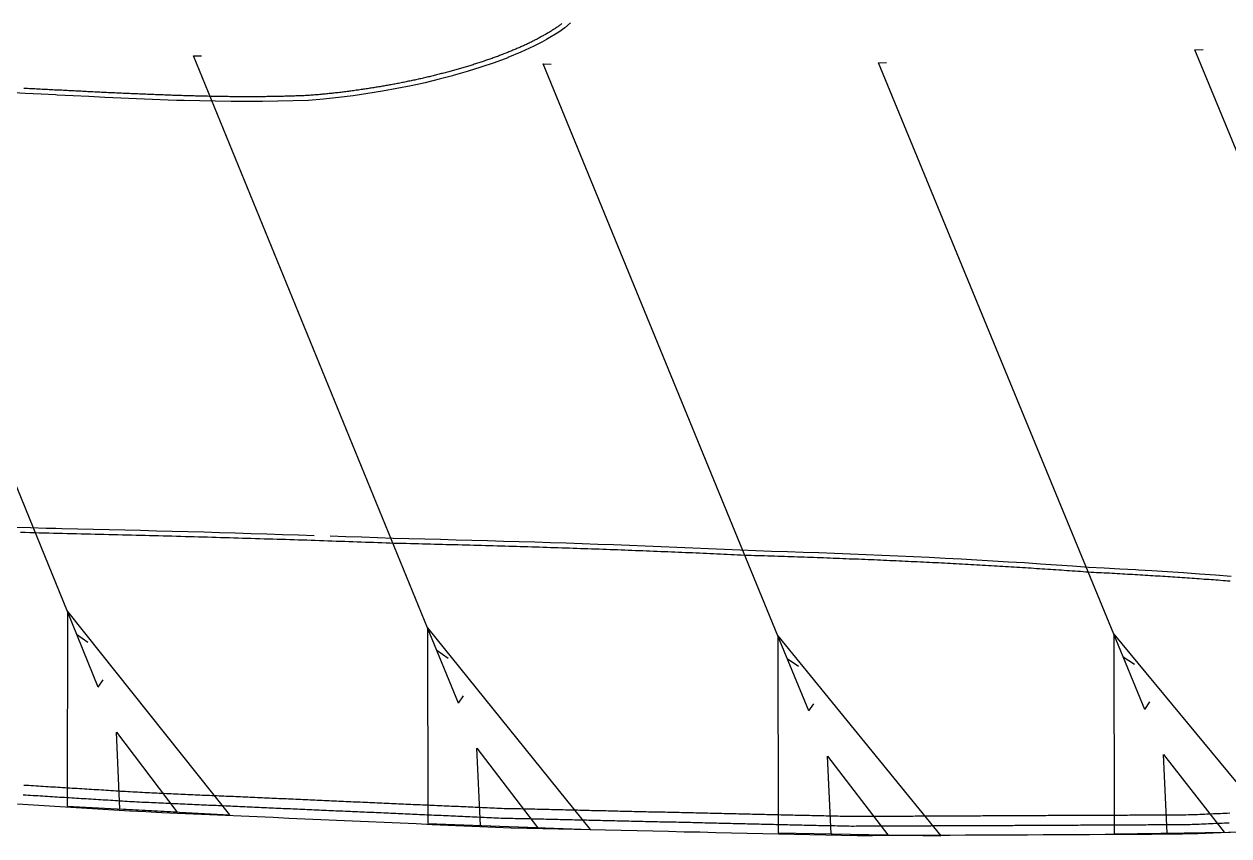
# Model space of a CAD drawing. Extents: x -2251 to 8199, y -2286 to 2329.
# Drawn here: x 3757 to 5237, y -2286 to -1287 of the extents above; entities that cross this region are included whole.
import ezdxf

# ---------------------------------------------------------------- set-up
doc = ezdxf.new("R2010")
doc.units = 0
doc.layers.add('1', color=1, linetype='Continuous')
doc.layers.add('8', color=4, linetype='Continuous')

# ---------------------------------------------------------------- blocks, each defined once
blk = doc.blocks.new('TSR')
at = {"layer": '1'}
for points in [[(-786.9, -88.7), (-767.5, -89.4), (-748, -90), (-728.6, -90.7), (-709.2, -91.5), (-689.9, -91.9), (-670.6, -92.4), (-651.3, -92.9), (-631.9, -93.4), (-612.6, -93.9), (-593.3, -94.4), (-573.9, -95), (-554.6, -95.5), (-535.3, -96.1), (-515.9, -96.8), (-496.5, -97.4), (-477.1, -98.1), (-457.8, -98.7), (-438.4, -99.4), (-418.9, -100.2), (-399.5, -100.9), (-380.1, -101.7), (-360.7, -102.5), (-341.2, -103.3), (-321.8, -104.2), (-302.3, -105.1), (-282.8, -106), (-263.5, -106.7), (-244.2, -107.3), (-224.8, -107.9), (-205.5, -108.5), (-186.2, -109.2), (-166.8, -110), (-147.4, -110.7), (-128.1, -111.5), (-108.7, -112.3), (-89.2, -113.2), (-69.8, -114.1), (-50.4, -115), (-30.9, -116), (-11.4, -117), (8.1, -118.1), (27.6, -119.2), (47.1, -120.4), (66.7, -121.6), (86.3, -122.9), (105.9, -124.2), (125.5, -125.5), (145.1, -127), (164.5, -128), (184, -129), (203.5, -130.2), (206.8, -130.4), (223, -131.3), (242.5, -132.6), (262, -133.9), (281.6, -135.2), (301.2, -136.7), (320.8, -138.1)], [(335.9, -452.7), (317.2, -453.5), (298.5, -454.3), (279.7, -455), (260.9, -455.5), (241.8, -455.6), (222.8, -455.7), (203.7, -455.8), (184.7, -455.9), (165.6, -456), (146.6, -456.1), (127.5, -456.2), (108.5, -456.3), (89.4, -456.4), (70.4, -456.5), (51.3, -456.6), (32.3, -456.7), (13.2, -456.7), (-5.8, -456.8), (-24.9, -456.9), (-43.9, -457), (-63, -457.1), (-82, -457.2), (-101.1, -457.3), (-120.1, -457.4), (-139.2, -457.5), (-158.4, -457.2), (-177.7, -456.8), (-197.1, -456.3), (-216.4, -455.9), (-235.7, -455.4), (-255, -455), (-274.3, -454.5), (-293.6, -454.1), (-312.9, -453.7), (-332.3, -453.2), (-351.6, -452.8), (-370.9, -452.3), (-390.2, -451.9), (-409.5, -451.4), (-428.9, -451), (-448.2, -450.6), (-467.5, -450.1), (-486.8, -449.7), (-506.1, -449.2), (-525.4, -448.8), (-544.8, -448.3), (-564.1, -447.9), (-583.5, -447.3), (-603, -446.4), (-622.6, -445.6), (-642.1, -444.7), (-661.6, -443.8), (-681.2, -442.9), (-700.7, -442.1), (-720.3, -441.2), (-739.8, -440.3), (-759.3, -439.5), (-778.9, -438.6), (-798.4, -437.7), (-817.9, -436.9), (-837.5, -436), (-857, -435.1), (-876.6, -434.3), (-896.1, -433.4), (-915.6, -432.5), (-935.2, -431.7), (-954.7, -430.8), (-974.3, -429.9), (-993.8, -429.1), (-1013.4, -428.2), (-1033, -427.1), (-1052.8, -425.9), (-1072.5, -424.7), (-1092.2, -423.5), (-1111.9, -422.3), (-1131.7, -421), (-1151.4, -419.8), (-1171.1, -418.6)], [(-1174.6, -77.9), (-1155.2, -78.5), (-1135.8, -79), (-1124, -79.3), (-1116.4, -79.5), (-1097.1, -79.9), (-1077.7, -80.4), (-1058.4, -80.8), (-1039, -81.3), (-1019.7, -81.8), (-1000.3, -82.3), (-980.9, -82.8), (-961.6, -83.3), (-942.2, -83.9), (-922.8, -84.4), (-903.4, -85), (-884, -85.6), (-864.6, -86.2), (-845.2, -86.8), (-825.8, -87.4), (-806.3, -88)]]:
    blk.add_lwpolyline(points, dxfattribs=at)
at = {"layer": '8'}
for points in [[(-1109.8, -181.8), (-1396.5, 522)], [(276.1, 509.1), (286.1, 509.5)], [(566.2, -193.3), (276.1, 509.1)], [(-667, -201.6), (-954.7, 501.8)], [(-954.7, 501.8), (-944.7, 501.5)], [(-236.4, -211.5), (-525, 491.6)], [(-525, 491.6), (-515, 491.4)], [(-112.8, 493.2), (-102.8, 493.4)], [(176.5, -209.5), (-112.8, 493.2)], [(-1167.5, -84.1), (-1161.6, -84.3), (-1155.8, -84.5), (-1150, -84.7), (-1144.3, -84.8), (-1138.5, -85), (-1132.7, -85.1), (-1127, -85.2), (-1121.3, -85.4), (-1115.6, -85.5), (-1109.9, -85.6), (-1104.2, -85.8), (-1098.5, -85.9), (-1092.8, -86), (-1087.1, -86.2), (-1081.5, -86.3), (-1075.8, -86.4), (-1070.2, -86.6), (-1064.5, -86.7), (-1058.9, -86.8), (-1053.3, -87), (-1047.7, -87.1), (-1042.1, -87.2), (-1036.5, -87.4), (-1031, -87.5), (-1025.4, -87.7), (-1019.8, -87.8), (-1014.3, -87.9), (-1008.7, -88.1), (-1003.2, -88.2), (-997.7, -88.4), (-992.2, -88.5), (-986.7, -88.7), (-981.2, -88.8), (-975.7, -89), (-970.2, -89.1), (-964.8, -89.3), (-959.3, -89.4), (-953.9, -89.6), (-948.4, -89.7), (-943, -89.9), (-937.6, -90), (-932.2, -90.2), (-926.8, -90.3), (-921.4, -90.5), (-916, -90.6), (-910.6, -90.8), (-905.3, -90.9), (-899.9, -91.1), (-894.6, -91.3), (-889.2, -91.4), (-883.9, -91.6), (-878.6, -91.7), (-873.3, -91.9), (-868, -92.1), (-862.7, -92.2), (-857.4, -92.4), (-852.1, -92.6), (-846.8, -92.7), (-841.6, -92.9), (-836.3, -93.1), (-831.1, -93.2), (-825.9, -93.4), (-820.6, -93.6), (-815.4, -93.7), (-810.2, -93.9), (-805, -94.1), (-799.9, -94.3), (-794.7, -94.4), (-789.5, -94.6), (-784.4, -94.8), (-779.2, -95), (-774.1, -95.1), (-768.9, -95.3), (-763.8, -95.5), (-758.7, -95.7), (-753.6, -95.8), (-748.5, -96), (-743.4, -96.2), (-738.3, -96.4), (-733.3, -96.6), (-728.2, -96.8), (-723.2, -96.9), (-718.1, -97.1), (-713.1, -97.3), (-708.1, -97.5), (-703.1, -97.6), (-698.1, -97.7), (-693.2, -97.8), (-688.2, -98), (-683.3, -98.1), (-678.3, -98.2), (-673.4, -98.3), (-668.5, -98.4), (-663.6, -98.6), (-658.7, -98.7), (-653.8, -98.8), (-648.9, -98.9), (-644.1, -99.1), (-639.2, -99.2), (-634.4, -99.3), (-629.5, -99.4), (-624.7, -99.6), (-619.9, -99.7), (-615, -99.8), (-610.2, -99.9), (-605.4, -100.1), (-600.6, -100.2), (-595.9, -100.3), (-591.1, -100.5), (-586.3, -100.6), (-581.6, -100.8), (-576.8, -100.9), (-572.1, -101), (-567.3, -101.2), (-562.6, -101.3), (-557.9, -101.4), (-553.2, -101.6), (-548.5, -101.7), (-543.8, -101.9), (-539.1, -102), (-534.4, -102.2), (-529.8, -102.3), (-525.1, -102.5), (-520.5, -102.6), (-515.8, -102.8), (-511.2, -102.9), (-506.6, -103.1), (-502, -103.2), (-497.4, -103.4), (-492.8, -103.5), (-488.2, -103.7), (-483.6, -103.8), (-479, -104), (-474.5, -104.1), (-469.9, -104.3), (-465.4, -104.5), (-460.8, -104.6), (-456.3, -104.8), (-451.8, -105), (-447.3, -105.1), (-442.7, -105.3), (-438.2, -105.4), (-433.8, -105.6), (-429.3, -105.8), (-424.8, -105.9), (-420.3, -106.1), (-415.9, -106.3), (-411.4, -106.5), (-407, -106.6), (-402.6, -106.8), (-398.1, -107), (-393.7, -107.2), (-389.3, -107.3), (-384.9, -107.5), (-380.5, -107.7), (-376.2, -107.9), (-371.8, -108), (-367.4, -108.2), (-363.1, -108.4), (-358.7, -108.6), (-354.4, -108.8), (-350, -109), (-345.7, -109.1), (-341.4, -109.3), (-337.1, -109.5), (-332.8, -109.7), (-328.5, -109.9), (-324.2, -110.1), (-319.9, -110.3), (-315.7, -110.5), (-311.4, -110.6), (-307.2, -110.8), (-302.9, -111), (-298.7, -111.2), (-294.5, -111.4), (-290.2, -111.6), (-286, -111.8), (-281.8, -112), (-277.7, -112.2), (-273.5, -112.3), (-269.4, -112.5), (-265.2, -112.6), (-261.1, -112.7), (-257, -112.9), (-252.9, -113), (-248.8, -113.1), (-244.7, -113.2), (-240.6, -113.4), (-236.5, -113.5), (-232.5, -113.6), (-228.4, -113.8), (-224.4, -113.9), (-220.3, -114), (-216.3, -114.2), (-212.3, -114.3), (-208.3, -114.5), (-204.2, -114.6), (-200.2, -114.7), (-196.2, -114.9), (-192.3, -115), (-188.3, -115.2), (-184.3, -115.3), (-180.4, -115.4), (-176.4, -115.6), (-172.4, -115.7), (-168.5, -115.9), (-164.6, -116), (-160.7, -116.2), (-156.7, -116.4), (-152.8, -116.5), (-148.9, -116.7), (-145, -116.8), (-141.1, -117), (-137.3, -117.1), (-133.4, -117.3), (-129.5, -117.4), (-125.7, -117.6), (-121.8, -117.8), (-118, -117.9), (-114.2, -118.1), (-110.3, -118.3), (-106.5, -118.4), (-102.7, -118.6), (-98.9, -118.8), (-95.1, -118.9), (-91.3, -119.1), (-87.6, -119.3), (-83.8, -119.4), (-80, -119.6), (-76.3, -119.8), (-72.5, -120), (-68.8, -120.1), (-65.1, -120.3), (-61.3, -120.5), (-57.6, -120.7), (-53.9, -120.9), (-50.2, -121), (-46.5, -121.2), (-42.8, -121.4), (-39.1, -121.6), (-35.5, -121.8), (-31.8, -122), (-28.1, -122.2), (-24.5, -122.4), (-20.9, -122.5), (-17.2, -122.7), (-13.6, -122.9), (-10, -123.1), (-6.4, -123.3), (-2.8, -123.5), (0.8, -123.7), (4.4, -123.9), (8, -124.1), (11.6, -124.3), (15.1, -124.5), (18.7, -124.7), (22.3, -124.9), (25.8, -125.1), (29.3, -125.3), (32.9, -125.5), (36.4, -125.8), (39.9, -126), (43.4, -126.2), (46.9, -126.4), (50.4, -126.6), (53.9, -126.8), (57.4, -127), (60.8, -127.2), (64.3, -127.5), (67.8, -127.7), (71.2, -127.9), (74.7, -128.1), (78.1, -128.3), (81.5, -128.6), (84.9, -128.8), (88.4, -129), (91.8, -129.2), (95.2, -129.5), (98.6, -129.7), (101.9, -129.9), (105.3, -130.1), (108.7, -130.4), (112, -130.6), (115.4, -130.8), (118.7, -131.1), (122.1, -131.3), (125.4, -131.5), (128.7, -131.8), (132.1, -132), (135.4, -132.2), (138.7, -132.5), (142, -132.7), (145.3, -133), (148.5, -133.2), (151.8, -133.3), (155, -133.5), (158.2, -133.7), (161.4, -133.8), (164.6, -134), (167.8, -134.2), (171, -134.3), (174.2, -134.5), (177.4, -134.7), (180.6, -134.9), (183.7, -135), (186.9, -135.2), (190, -135.4), (193.2, -135.6), (196.3, -135.8), (199.5, -135.9), (202.6, -136.1), (205.7, -136.3), (208.8, -136.5), (211.9, -136.7), (215, -136.9), (218.1, -137.1), (221.2, -137.2), (224.3, -137.4), (227.3, -137.6), (230.4, -137.8), (233.4, -138), (236.5, -138.2), (239.5, -138.4), (242.6, -138.6), (245.6, -138.8), (248.6, -139), (251.6, -139.2), (254.6, -139.4), (257.7, -139.6), (260.6, -139.8), (263.6, -140), (266.6, -140.2), (269.6, -140.4), (272.6, -140.6), (275.5, -140.8), (278.5, -141), (281.4, -141.2), (284.4, -141.5), (287.3, -141.7), (290.2, -141.9), (293.2, -142.1), (296.1, -142.3), (299, -142.5), (301.9, -142.7), (304.8, -142.9), (307.7, -143.2), (310.6, -143.4), (313.5, -143.6), (316.3, -143.8), (319.2, -144)], [(-1163.1, -395.1), (-1160.2, -395.2), (-1157.2, -395.4), (-1154.2, -395.6), (-1151.3, -395.8), (-1148.3, -396), (-1145.3, -396.2), (-1142.3, -396.3), (-1139.4, -396.5), (-1136.4, -396.7), (-1133.4, -396.9), (-1130.4, -397.1), (-1127.5, -397.3), (-1124.5, -397.4), (-1121.5, -397.6), (-1118.6, -397.8), (-1115.6, -398), (-1112.6, -398.2), (-1109.6, -398.3), (-1106.7, -398.5), (-1103.7, -398.7), (-1100.7, -398.9), (-1097.8, -399.1), (-1094.8, -399.3), (-1091.8, -399.4), (-1088.8, -399.6), (-1085.9, -399.8), (-1082.9, -400), (-1079.9, -400.2), (-1077, -400.4), (-1074, -400.5), (-1071, -400.7), (-1068, -400.9), (-1065.1, -401.1), (-1062.1, -401.3), (-1059.1, -401.4), (-1056.2, -401.6), (-1053.2, -401.8), (-1050.2, -402), (-1047.2, -402.2), (-1044.3, -402.4), (-1041.3, -402.5), (-1038.3, -402.7), (-1035.3, -402.9), (-1032.4, -403.1), (-1029.4, -403.3), (-1026.4, -403.5), (-1023.5, -403.6), (-1020.5, -403.8), (-1017.6, -403.9), (-1014.6, -404.1), (-1011.7, -404.2), (-1008.7, -404.4), (-1005.8, -404.5), (-1002.8, -404.6), (-999.9, -404.8), (-996.9, -404.9), (-994, -405), (-991, -405.2), (-988.1, -405.3), (-985.1, -405.4), (-982.2, -405.6), (-979.3, -405.7), (-976.3, -405.8), (-973.4, -405.9), (-970.4, -406.1), (-967.5, -406.2), (-964.5, -406.3), (-961.6, -406.5), (-958.7, -406.6), (-955.7, -406.7), (-952.8, -406.9), (-949.8, -407), (-946.9, -407.1), (-943.9, -407.3), (-941, -407.4), (-938, -407.5), (-935.1, -407.6), (-932.2, -407.8), (-929.2, -407.9), (-926.3, -408), (-923.3, -408.2), (-920.4, -408.3), (-917.4, -408.4), (-914.5, -408.6), (-911.6, -408.7), (-908.6, -408.8), (-905.7, -408.9), (-902.7, -409.1), (-899.8, -409.2), (-896.8, -409.3), (-893.9, -409.5), (-891, -409.6), (-888, -409.7), (-885.1, -409.9), (-882.1, -410), (-879.2, -410.1), (-876.2, -410.3), (-873.3, -410.4), (-870.3, -410.5), (-867.4, -410.6), (-864.5, -410.8), (-861.5, -410.9), (-858.6, -411), (-855.6, -411.2), (-852.7, -411.3), (-849.7, -411.4), (-846.8, -411.6), (-843.9, -411.7), (-840.9, -411.8), (-838, -412), (-835, -412.1), (-832.1, -412.2), (-829.1, -412.3), (-826.2, -412.5), (-823.2, -412.6), (-820.3, -412.7), (-817.4, -412.9), (-814.4, -413), (-811.5, -413.1), (-808.5, -413.3), (-805.6, -413.4), (-802.6, -413.5), (-799.7, -413.7), (-796.8, -413.8), (-793.8, -413.9), (-790.9, -414), (-787.9, -414.2), (-785, -414.3), (-782, -414.4), (-779.1, -414.6), (-776.1, -414.7), (-773.2, -414.8), (-770.3, -415), (-767.3, -415.1), (-764.4, -415.2), (-761.4, -415.4), (-758.5, -415.5), (-755.5, -415.6), (-752.6, -415.7), (-749.7, -415.9), (-746.7, -416), (-743.8, -416.1), (-740.8, -416.3), (-737.9, -416.4), (-734.9, -416.5), (-732, -416.7), (-729, -416.8), (-726.1, -416.9), (-723.2, -417.1), (-720.2, -417.2), (-717.3, -417.3), (-714.3, -417.4), (-711.4, -417.6), (-708.4, -417.7), (-705.5, -417.8), (-702.6, -418), (-699.6, -418.1), (-696.7, -418.2), (-693.7, -418.4), (-690.8, -418.5), (-687.8, -418.6), (-684.9, -418.8), (-681.9, -418.9), (-679, -419), (-676.1, -419.1), (-673.1, -419.3), (-670.2, -419.4), (-667.2, -419.5), (-664.3, -419.7), (-661.3, -419.8), (-658.4, -419.9), (-655.5, -420.1), (-652.5, -420.2), (-649.6, -420.3), (-646.6, -420.5), (-643.7, -420.6), (-640.7, -420.7), (-637.8, -420.9), (-634.8, -421), (-631.9, -421.1), (-629, -421.2), (-626, -421.4), (-623.1, -421.5), (-620.1, -421.6), (-617.2, -421.8), (-614.2, -421.9), (-611.3, -422), (-608.4, -422.2), (-605.4, -422.3), (-602.5, -422.4), (-599.5, -422.6), (-596.6, -422.7), (-593.6, -422.8), (-590.7, -422.9), (-587.8, -423.1), (-584.8, -423.2), (-581.9, -423.3), (-578.9, -423.5), (-576, -423.6), (-573.1, -423.7), (-570.2, -423.7), (-567.2, -423.8), (-564.3, -423.9), (-561.4, -423.9), (-558.5, -424), (-555.6, -424.1), (-552.7, -424.1), (-549.8, -424.2), (-546.9, -424.3), (-544, -424.4), (-541.1, -424.4), (-538.1, -424.5), (-535.2, -424.5), (-532.3, -424.6), (-529.4, -424.7), (-526.5, -424.7), (-523.6, -424.8), (-520.7, -424.9), (-517.8, -424.9), (-514.9, -425), (-512, -425.1), (-509, -425.1), (-506.1, -425.2), (-503.2, -425.3), (-500.3, -425.3), (-497.4, -425.4), (-494.5, -425.5), (-491.6, -425.5), (-488.7, -425.6), (-485.8, -425.7), (-482.9, -425.7), (-479.9, -425.8), (-477, -425.9), (-474.1, -426), (-471.2, -426), (-468.3, -426.1), (-465.4, -426.2), (-462.5, -426.2), (-459.6, -426.3), (-456.7, -426.4), (-453.8, -426.4), (-450.8, -426.5), (-447.9, -426.5), (-445, -426.6), (-442.1, -426.7), (-439.2, -426.8), (-436.3, -426.8), (-433.4, -426.9), (-430.5, -427), (-427.6, -427), (-424.6, -427.1), (-421.7, -427.2), (-418.8, -427.2), (-415.9, -427.3), (-413, -427.4), (-410.1, -427.4), (-407.2, -427.5), (-404.3, -427.6), (-401.4, -427.6), (-398.5, -427.7), (-395.5, -427.8), (-392.6, -427.8), (-389.7, -427.9), (-386.8, -428), (-383.9, -428), (-381, -428.1), (-378.1, -428.2), (-375.2, -428.2), (-372.3, -428.3), (-369.4, -428.4), (-366.4, -428.4), (-363.5, -428.5), (-360.6, -428.6), (-357.7, -428.6), (-354.8, -428.7), (-351.9, -428.8), (-349, -428.8), (-346.1, -428.9), (-343.2, -429), (-340.3, -429), (-337.3, -429.1), (-334.4, -429.2), (-331.5, -429.2), (-328.6, -429.3), (-325.7, -429.4), (-322.8, -429.4), (-319.9, -429.5), (-317, -429.6), (-314.1, -429.6), (-311.2, -429.7), (-308.2, -429.8), (-305.3, -429.8), (-302.4, -429.9), (-299.5, -430), (-296.6, -430), (-293.7, -430.1), (-290.8, -430.2), (-287.9, -430.2), (-285, -430.3), (-282, -430.4), (-279.1, -430.4), (-276.2, -430.5), (-273.3, -430.6), (-270.4, -430.6), (-267.5, -430.7), (-264.6, -430.8), (-261.7, -430.8), (-258.8, -430.9), (-255.9, -431), (-252.9, -431), (-250, -431.1), (-247.1, -431.2), (-244.2, -431.2), (-241.3, -431.3), (-238.4, -431.4), (-235.5, -431.4), (-232.6, -431.5), (-229.7, -431.6), (-226.8, -431.6), (-223.8, -431.7), (-220.9, -431.8), (-218, -431.8), (-215.1, -431.9), (-212.2, -432), (-209.3, -432), (-206.4, -432.1), (-203.5, -432.2), (-200.6, -432.2), (-197.7, -432.3), (-194.7, -432.4), (-191.8, -432.4), (-188.9, -432.5), (-186, -432.6), (-183.1, -432.6), (-180.2, -432.7), (-177.3, -432.8), (-174.4, -432.8), (-171.5, -432.9), (-168.6, -433), (-165.6, -433.1), (-162.7, -433.1), (-159.8, -433.2), (-156.9, -433.3), (-154, -433.3), (-151.1, -433.4), (-148.2, -433.4), (-145.3, -433.4), (-142.4, -433.4), (-139.6, -433.4), (-136.7, -433.4), (-133.8, -433.5), (-130.9, -433.5), (-128.1, -433.4), (-125.2, -433.4), (-122.3, -433.4), (-119.4, -433.4), (-116.6, -433.4), (-113.7, -433.4), (-110.8, -433.4), (-108, -433.3), (-105.1, -433.3), (-102.2, -433.3), (-99.4, -433.3), (-96.5, -433.3), (-93.6, -433.3), (-90.7, -433.3), (-87.9, -433.3), (-85, -433.2), (-82.1, -433.2), (-79.3, -433.2), (-76.4, -433.2), (-73.5, -433.2), (-70.7, -433.2), (-67.8, -433.1), (-64.9, -433.1), (-62, -433.1), (-59.2, -433.1), (-56.3, -433.1), (-53.4, -433.1), (-50.6, -433.1), (-47.7, -433), (-44.8, -433), (-42, -433), (-39.1, -433), (-36.2, -433), (-33.3, -433), (-30.5, -433), (-27.6, -432.9), (-24.7, -432.9), (-21.9, -432.9), (-19, -432.9), (-16.1, -432.9), (-13.3, -432.9), (-10.4, -432.9), (-7.5, -432.9), (-4.6, -432.8), (-1.8, -432.8), (1.1, -432.8), (4, -432.8), (6.8, -432.8), (9.7, -432.8), (12.6, -432.8), (15.4, -432.7), (18.3, -432.7), (21.2, -432.7), (24, -432.7), (26.9, -432.7), (29.8, -432.7), (32.7, -432.7), (35.5, -432.6), (38.4, -432.6), (41.3, -432.6), (44.1, -432.6), (47, -432.6), (49.9, -432.6), (52.8, -432.6), (55.6, -432.5), (58.5, -432.5), (61.4, -432.5), (64.2, -432.5), (67.1, -432.5), (70, -432.5), (72.8, -432.4), (75.7, -432.4), (78.6, -432.4), (81.4, -432.4), (84.3, -432.4), (87.2, -432.4), (90.1, -432.4), (92.9, -432.4), (95.8, -432.3), (98.7, -432.3), (101.5, -432.3), (104.4, -432.3), (107.3, -432.3), (110.1, -432.3), (113, -432.3), (115.9, -432.2), (118.8, -432.2), (121.6, -432.2), (124.5, -432.2), (127.4, -432.2), (130.2, -432.2), (133.1, -432.2), (136, -432.1), (138.8, -432.1), (141.7, -432.1), (144.6, -432.1), (147.5, -432.1), (150.3, -432.1), (153.2, -432.1), (156.1, -432), (158.9, -432), (161.8, -432), (164.7, -432), (167.5, -432), (170.4, -432), (173.3, -432), (176.2, -431.9), (179, -431.9), (181.9, -431.9), (184.8, -431.9), (187.6, -431.9), (190.5, -431.9), (193.4, -431.9), (196.2, -431.8), (199.1, -431.8), (202, -431.8), (204.8, -431.8), (207.7, -431.8), (210.6, -431.8), (213.5, -431.8), (216.3, -431.7), (219.2, -431.7), (222.1, -431.7), (224.9, -431.7), (227.8, -431.7), (230.7, -431.7), (233.5, -431.7), (236.4, -431.7), (239.3, -431.6), (242.2, -431.6), (245, -431.6), (247.9, -431.6), (250.8, -431.6), (253.6, -431.6), (256.5, -431.5), (259.4, -431.5), (262.2, -431.5), (265.1, -431.5), (268, -431.4), (270.8, -431.4), (273.6, -431.3), (276.5, -431.2), (279.3, -431.1), (282.1, -430.9), (284.9, -430.8), (287.7, -430.7), (290.6, -430.6), (293.4, -430.5), (296.2, -430.3), (299, -430.2), (301.8, -430.1), (304.7, -430), (307.5, -429.9), (310.3, -429.8), (313.1, -429.6), (315.9, -429.5), (318.8, -429.4)], [(-1163.9, -407), (-1160.9, -407.2), (-1157.9, -407.4), (-1155, -407.6), (-1152, -407.8), (-1149, -408), (-1146, -408.1), (-1143.1, -408.3), (-1140.1, -408.5), (-1137.1, -408.7), (-1134.2, -408.9), (-1131.2, -409.1), (-1128.2, -409.2), (-1125.2, -409.4), (-1122.3, -409.6), (-1119.3, -409.8), (-1116.3, -410), (-1113.4, -410.1), (-1110.4, -410.3), (-1107.4, -410.5), (-1104.4, -410.7), (-1101.5, -410.9), (-1098.5, -411.1), (-1095.5, -411.2), (-1092.6, -411.4), (-1089.6, -411.6), (-1086.6, -411.8), (-1083.6, -412), (-1080.7, -412.2), (-1077.7, -412.3), (-1074.7, -412.5), (-1071.7, -412.7), (-1068.8, -412.9), (-1065.8, -413.1), (-1062.8, -413.2), (-1059.9, -413.4), (-1056.9, -413.6), (-1053.9, -413.8), (-1050.9, -414), (-1048, -414.2), (-1045, -414.3), (-1042, -414.5), (-1039.1, -414.7), (-1036.1, -414.9), (-1033.1, -415.1), (-1030.1, -415.3), (-1027.2, -415.4), (-1024.2, -415.6), (-1021.2, -415.8), (-1018.3, -416), (-1015.3, -416.1), (-1012.4, -416.2), (-1009.5, -416.3), (-1006.5, -416.5), (-1003.5, -416.6), (-1000.6, -416.7), (-997.6, -416.9), (-994.7, -417), (-991.8, -417.1), (-988.8, -417.3), (-985.9, -417.4), (-982.9, -417.5), (-980, -417.7), (-977, -417.8), (-974.1, -417.9), (-971.2, -418.1), (-968.2, -418.2), (-965.3, -418.3), (-962.3, -418.5), (-959.4, -418.6), (-956.4, -418.7), (-953.5, -418.8), (-950.5, -419), (-947.6, -419.1), (-944.7, -419.2), (-941.7, -419.4), (-938.8, -419.5), (-935.8, -419.6), (-932.9, -419.8), (-929.9, -419.9), (-927, -420), (-924.1, -420.2), (-921.1, -420.3), (-918.2, -420.4), (-915.2, -420.5), (-912.3, -420.7), (-909.3, -420.8), (-906.4, -420.9), (-903.4, -421.1), (-900.5, -421.2), (-897.6, -421.3), (-894.6, -421.5), (-891.7, -421.6), (-888.7, -421.7), (-885.8, -421.9), (-882.8, -422), (-879.9, -422.1), (-877, -422.2), (-874, -422.4), (-871.1, -422.5), (-868.1, -422.6), (-865.2, -422.8), (-862.2, -422.9), (-859.3, -423), (-856.3, -423.2), (-853.4, -423.3), (-850.5, -423.4), (-847.5, -423.6), (-844.6, -423.7), (-841.6, -423.8), (-838.7, -423.9), (-835.7, -424.1), (-832.8, -424.2), (-829.9, -424.3), (-826.9, -424.5), (-824, -424.6), (-821, -424.7), (-818.1, -424.9), (-815.1, -425), (-812.2, -425.1), (-809.2, -425.2), (-806.3, -425.4), (-803.4, -425.5), (-800.4, -425.6), (-797.5, -425.8), (-794.5, -425.9), (-791.6, -426), (-788.6, -426.2), (-785.7, -426.3), (-782.8, -426.4), (-779.8, -426.6), (-776.9, -426.7), (-773.9, -426.8), (-771, -426.9), (-768, -427.1), (-765.1, -427.2), (-762.1, -427.3), (-759.2, -427.5), (-756.3, -427.6), (-753.3, -427.7), (-750.4, -427.9), (-747.4, -428), (-744.5, -428.1), (-741.5, -428.3), (-738.6, -428.4), (-735.7, -428.5), (-732.7, -428.6), (-729.8, -428.8), (-726.8, -428.9), (-723.9, -429), (-720.9, -429.2), (-718, -429.3), (-715, -429.4), (-712.1, -429.6), (-709.2, -429.7), (-706.2, -429.8), (-703.3, -430), (-700.3, -430.1), (-697.4, -430.2), (-694.4, -430.3), (-691.5, -430.5), (-688.6, -430.6), (-685.6, -430.7), (-682.7, -430.9), (-679.7, -431), (-676.8, -431.1), (-673.8, -431.3), (-670.9, -431.4), (-668, -431.5), (-665, -431.7), (-662.1, -431.8), (-659.1, -431.9), (-656.2, -432), (-653.2, -432.2), (-650.3, -432.3), (-647.3, -432.4), (-644.4, -432.6), (-641.5, -432.7), (-638.5, -432.8), (-635.6, -433), (-632.6, -433.1), (-629.7, -433.2), (-626.7, -433.4), (-623.8, -433.5), (-620.9, -433.6), (-617.9, -433.8), (-615, -433.9), (-612, -434), (-609.1, -434.1), (-606.1, -434.3), (-603.2, -434.4), (-600.2, -434.5), (-597.3, -434.7), (-594.4, -434.8), (-591.4, -434.9), (-588.5, -435.1), (-585.5, -435.2), (-582.6, -435.3), (-579.7, -435.4), (-576.7, -435.6), (-573.8, -435.6), (-570.9, -435.7), (-568, -435.8), (-565, -435.9), (-562.1, -435.9), (-559.2, -436), (-556.3, -436.1), (-553.4, -436.1), (-550.5, -436.2), (-547.6, -436.3), (-544.7, -436.3), (-541.8, -436.4), (-538.9, -436.5), (-535.9, -436.5), (-533, -436.6), (-530.1, -436.7), (-527.2, -436.7), (-524.3, -436.8), (-521.4, -436.9), (-518.5, -436.9), (-515.6, -437), (-512.7, -437.1), (-509.8, -437.1), (-506.8, -437.2), (-503.9, -437.3), (-501, -437.3), (-498.1, -437.4), (-495.2, -437.5), (-492.3, -437.5), (-489.4, -437.6), (-486.5, -437.7), (-483.6, -437.7), (-480.6, -437.8), (-477.7, -437.9), (-474.8, -437.9), (-471.9, -438), (-469, -438.1), (-466.1, -438.1), (-463.2, -438.2), (-460.3, -438.3), (-457.4, -438.3), (-454.5, -438.4), (-451.5, -438.5), (-448.6, -438.5), (-445.7, -438.6), (-442.8, -438.7), (-439.9, -438.7), (-437, -438.8), (-434.1, -438.9), (-431.2, -438.9), (-428.3, -439), (-425.4, -439.1), (-422.4, -439.1), (-419.5, -439.2), (-416.6, -439.3), (-413.7, -439.3), (-410.8, -439.4), (-407.9, -439.5), (-405, -439.5), (-402.1, -439.6), (-399.2, -439.7), (-396.3, -439.7), (-393.3, -439.8), (-390.4, -439.9), (-387.5, -439.9), (-384.6, -440), (-381.7, -440.1), (-378.8, -440.1), (-375.9, -440.2), (-373, -440.3), (-370.1, -440.3), (-367.2, -440.4), (-364.2, -440.5), (-361.3, -440.5), (-358.4, -440.6), (-355.5, -440.7), (-352.6, -440.7), (-349.7, -440.8), (-346.8, -440.9), (-343.9, -440.9), (-341, -441), (-338, -441.1), (-335.1, -441.1), (-332.2, -441.2), (-329.3, -441.3), (-326.4, -441.4), (-323.5, -441.4), (-320.6, -441.5), (-317.7, -441.6), (-314.8, -441.6), (-311.9, -441.7), (-308.9, -441.8), (-306, -441.8), (-303.1, -441.9), (-300.2, -442), (-297.3, -442), (-294.4, -442.1), (-291.5, -442.2), (-288.6, -442.2), (-285.7, -442.3), (-282.8, -442.4), (-279.8, -442.4), (-276.9, -442.5), (-274, -442.6), (-271.1, -442.6), (-268.2, -442.7), (-265.3, -442.8), (-262.4, -442.8), (-259.5, -442.9), (-256.6, -443), (-253.7, -443), (-250.7, -443.1), (-247.8, -443.2), (-244.9, -443.2), (-242, -443.3), (-239.1, -443.4), (-236.2, -443.4), (-233.3, -443.5), (-230.4, -443.6), (-227.5, -443.6), (-224.6, -443.7), (-221.6, -443.8), (-218.7, -443.8), (-215.8, -443.9), (-212.9, -444), (-210, -444), (-207.1, -444.1), (-204.2, -444.2), (-201.3, -444.2), (-198.4, -444.3), (-195.5, -444.4), (-192.5, -444.4), (-189.6, -444.5), (-186.7, -444.6), (-183.8, -444.6), (-180.9, -444.7), (-178, -444.8), (-175.1, -444.8), (-172.2, -444.9), (-169.3, -445), (-166.4, -445), (-163.4, -445.1), (-160.5, -445.2), (-157.6, -445.2), (-154.7, -445.3), (-151.8, -445.4), (-148.9, -445.4), (-146, -445.5), (-143.1, -445.5), (-140.3, -445.4), (-137.4, -445.4), (-134.5, -445.4), (-131.6, -445.4), (-128.8, -445.4), (-125.9, -445.4), (-123, -445.4), (-120.1, -445.4), (-117.3, -445.4), (-114.4, -445.4), (-111.5, -445.4), (-108.7, -445.4), (-105.8, -445.3), (-102.9, -445.3), (-100, -445.3), (-97.2, -445.3), (-94.3, -445.3), (-91.4, -445.3), (-88.6, -445.3), (-85.7, -445.2), (-82.8, -445.2), (-80, -445.2), (-77.1, -445.2), (-74.2, -445.2), (-71.3, -445.2), (-68.5, -445.2), (-65.6, -445.1), (-62.7, -445.1), (-59.9, -445.1), (-57, -445.1), (-54.1, -445.1), (-51.3, -445.1), (-48.4, -445.1), (-45.5, -445), (-42.6, -445), (-39.8, -445), (-36.9, -445), (-34, -445), (-31.2, -445), (-28.3, -445), (-25.4, -444.9), (-22.6, -444.9), (-19.7, -444.9), (-16.8, -444.9), (-13.9, -444.9), (-11.1, -444.9), (-8.2, -444.9), (-5.3, -444.8), (-2.5, -444.8), (0.4, -444.8), (3.3, -444.8), (6.1, -444.8), (9, -444.8), (11.9, -444.8), (14.8, -444.7), (17.6, -444.7), (20.5, -444.7), (23.4, -444.7), (26.2, -444.7), (29.1, -444.7), (32, -444.7), (34.8, -444.6), (37.7, -444.6), (40.6, -444.6), (43.5, -444.6), (46.3, -444.6), (49.2, -444.6), (52.1, -444.6), (54.9, -444.5), (57.8, -444.5), (60.7, -444.5), (63.5, -444.5), (66.4, -444.5), (69.3, -444.5), (72.1, -444.5), (75, -444.4), (77.9, -444.4), (80.8, -444.4), (83.6, -444.4), (86.5, -444.4), (89.4, -444.4), (92.2, -444.4), (95.1, -444.3), (98, -444.3), (100.9, -444.3), (103.7, -444.3), (106.6, -444.3), (109.5, -444.3), (112.3, -444.3), (115.2, -444.2), (118.1, -444.2), (120.9, -444.2), (123.8, -444.2), (126.7, -444.2), (129.5, -444.2), (132.4, -444.2), (135.3, -444.1), (138.2, -444.1), (141, -444.1), (143.9, -444.1), (146.8, -444.1), (149.6, -444.1), (152.5, -444.1), (155.4, -444), (158.2, -444), (161.1, -444), (164, -444), (166.9, -444), (169.7, -444), (172.6, -444), (175.5, -444), (178.3, -443.9), (181.2, -443.9), (184.1, -443.9), (186.9, -443.9), (189.8, -443.9), (192.7, -443.9), (195.6, -443.9), (198.4, -443.8), (201.3, -443.8), (204.2, -443.8), (207, -443.8), (209.9, -443.8), (212.8, -443.8), (215.6, -443.8), (218.5, -443.7), (221.4, -443.7), (224.3, -443.7), (227.1, -443.7), (230, -443.7), (232.9, -443.7), (235.7, -443.7), (238.6, -443.6), (241.5, -443.6), (244.3, -443.6), (247.2, -443.6), (250.1, -443.6), (253, -443.6), (255.8, -443.6), (258.7, -443.5), (261.6, -443.5), (264.4, -443.5), (267.3, -443.5), (270.1, -443.4), (272.9, -443.3), (275.8, -443.2), (278.6, -443.1), (281.4, -443), (284.3, -442.9), (287.1, -442.7), (289.9, -442.6), (292.7, -442.5), (295.5, -442.4), (298.4, -442.3), (301.2, -442.1), (304, -442), (306.8, -441.9), (309.6, -441.8), (312.5, -441.7), (315.3, -441.6), (318.1, -441.4)], [(-1109.8, -181.8), (-1110, -421.2)], [(-1109.8, -181.8), (-1110, -421.2)], [(-1072, -274.5), (-1109.8, -181.8)], [(-1109.8, -181.8), (-910.3, -431.5)], [(-1109.8, -181.8), (-910.3, -431.5)], [(-629.1, -294.2), (-667, -201.6)], [(-667, -201.6), (-666.9, -442.2)], [(-667, -201.6), (-467.1, -449.7)], [(-667, -201.6), (-666.9, -442.2)], [(-667, -201.6), (-467.1, -449.7)], [(-1098.5, -209.6), (-1084.7, -219.4)], [(-198.4, -304), (-236.4, -211.5)], [(-236.4, -211.5), (-236.1, -453.8)], [(-236.4, -211.5), (-36.2, -457.7)], [(-236.4, -211.5), (-236.1, -453.8)], [(-236.4, -211.5), (-36.2, -457.7)], [(214.6, -302), (176.5, -209.5)], [(176.5, -209.5), (177, -455.2)], [(176.5, -209.5), (377, -452.1)], [(176.5, -209.5), (177, -455.2)], [(176.5, -209.5), (377, -452.1)], [(-655.6, -229.4), (-641.8, -239)], [(-225, -239.3), (-211.2, -248.7)], [(187.9, -237.3), (201.7, -246.4)], [(-1072, -274.5), (-1065.8, -265.7)], [(-629.1, -294.2), (-622.9, -285.3)], [(-198.4, -304), (-192.2, -295)], [(214.6, -302), (220.8, -292.6)], [(-1045.1, -424.5), (-1049.4, -330)], [(-1049.4, -330), (-975.2, -428.1)], [(-602, -444.6), (-606.4, -349.7)], [(-606.4, -349.7), (-532, -447.3)], [(-171.1, -455.1), (-175.6, -359.5)], [(-175.6, -359.5), (-101.2, -456.4)], [(242, -454.2), (237.4, -357.5)], [(237.4, -357.5), (312, -453.1)], [(-1110, -421.2), (-910.3, -431.5)], [(-1110, -421.2), (-910.3, -431.5)], [(-1045.1, -424.5), (-975.2, -428.1)], [(-666.9, -442.2), (-467.1, -449.7)], [(-666.9, -442.2), (-467.1, -449.7)], [(-602, -444.6), (-532, -447.3)], [(-236.1, -453.8), (-36.2, -457.7)], [(-236.1, -453.8), (-36.2, -457.7)], [(-171.1, -455.1), (-101.2, -456.4)], [(177, -455.2), (377, -452.1)], [(177, -455.2), (377, -452.1)], [(242, -454.2), (312, -453.1)]]:
    blk.add_lwpolyline(points, dxfattribs=at)
blk = doc.blocks.new('TSM3')
at = {"layer": '1'}
blk.add_lwpolyline([(1761.4, -241.8), (1754.7, -248), (1747, -253.1), (1731.9, -262.4), (1726.3, -265.4), (1716.4, -270.6), (1700.5, -278), (1684.7, -284.5), (1684.3, -284.7), (1667.9, -290.9), (1651.2, -296.5), (1634.4, -301.8), (1617.4, -306.7), (1616.5, -306.9), (1600.3, -311.2), (1583, -315.4), (1565.6, -319.2), (1548, -322.7), (1530.3, -325.9), (1512.4, -328.8), (1494.5, -331.4), (1476.3, -333.6), (1458.1, -335.6), (1439.7, -337.1), (1420.8, -337.9), (1401.9, -338.3), (1382.9, -338.6), (1363.7, -338.7), (1344.6, -338.6), (1325.3, -338.3), (1306, -337.9), (1286.6, -337.4), (1277.1, -337.1), (1267.2, -336.8), (1247.8, -336.1), (1228.3, -335.3), (1208.8, -334.4), (1189.2, -333.5), (1169.7, -332.5), (1150.1, -331.6), (1130.6, -330.6), (1128.7, -330.5), (1111, -329.6), (1091.4, -328.5), (1071.9, -327.5)], dxfattribs=at)
at = {"layer": '8'}
blk.add_lwpolyline([(1750.9, -242.8), (1750.1, -243.5), (1749.2, -244.1), (1748.4, -244.8), (1747.6, -245.4), (1746.7, -246), (1745.8, -246.6), (1745, -247.2), (1744.1, -247.8), (1743.2, -248.4), (1742.3, -249), (1741.4, -249.6), (1740.5, -250.2), (1739.6, -250.8), (1738.7, -251.4), (1737.7, -251.9), (1736.8, -252.5), (1735.8, -253.1), (1734.9, -253.7), (1733.9, -254.3), (1732.9, -254.8), (1731.9, -255.4), (1730.9, -256), (1729.9, -256.6), (1728.9, -257.1), (1727.9, -257.7), (1726.9, -258.3), (1725.9, -258.8), (1724.8, -259.4), (1723.8, -260), (1722.7, -260.5), (1721.7, -261.1), (1720.6, -261.7), (1719.6, -262.2), (1718.5, -262.8), (1717.4, -263.3), (1716.3, -263.9), (1715.2, -264.4), (1714.1, -265), (1713, -265.5), (1711.9, -266.1), (1710.7, -266.6), (1709.6, -267.2), (1708.5, -267.7), (1707.3, -268.3), (1706.2, -268.8), (1705, -269.3), (1703.9, -269.9), (1702.7, -270.4), (1701.5, -270.9), (1700.3, -271.4), (1699.2, -272), (1698, -272.5), (1696.8, -273), (1695.6, -273.5), (1694.4, -274.1), (1693.1, -274.6), (1691.9, -275.1), (1690.7, -275.6), (1689.5, -276.1), (1688.2, -276.6), (1687, -277.1), (1685.7, -277.6), (1684.5, -278.1), (1683.2, -278.7), (1682, -279.2), (1680.7, -279.6), (1679.4, -280.1), (1678.1, -280.6), (1676.8, -281.1), (1675.6, -281.6), (1674.3, -282.1), (1673, -282.6), (1671.7, -283.1), (1670.3, -283.6), (1669, -284.1), (1667.7, -284.5), (1666.4, -285), (1665.1, -285.5), (1663.7, -286), (1662.4, -286.4), (1661.1, -286.9), (1659.7, -287.4), (1658.4, -287.8), (1657, -288.3), (1655.6, -288.8), (1654.3, -289.2), (1652.9, -289.7), (1651.5, -290.1), (1650.2, -290.6), (1648.8, -291), (1647.4, -291.5), (1646, -291.9), (1644.6, -292.4), (1643.2, -292.8), (1641.8, -293.3), (1640.4, -293.7), (1639, -294.1), (1637.6, -294.6), (1636.2, -295), (1634.8, -295.4), (1633.4, -295.9), (1632, -296.3), (1630.5, -296.7), (1629.1, -297.1), (1627.7, -297.6), (1626.3, -298), (1624.8, -298.4), (1623.4, -298.8), (1621.9, -299.2), (1620.5, -299.6), (1619, -300), (1617.6, -300.4), (1616.1, -300.8), (1614.7, -301.2), (1613.2, -301.6), (1611.8, -302), (1610.3, -302.4), (1608.8, -302.8), (1607.4, -303.2), (1605.9, -303.6), (1604.4, -304), (1602.9, -304.3), (1601.5, -304.7), (1600, -305.1), (1598.5, -305.5), (1597, -305.8), (1595.5, -306.2), (1594, -306.6), (1592.6, -306.9), (1591.1, -307.3), (1589.6, -307.7), (1588.1, -308), (1586.6, -308.4), (1585.1, -308.7), (1583.6, -309.1), (1582.1, -309.4), (1580.6, -309.8), (1579.1, -310.1), (1577.6, -310.5), (1576.1, -310.8), (1574.6, -311.1), (1573, -311.5), (1571.5, -311.8), (1570, -312.1), (1568.5, -312.5), (1567, -312.8), (1565.5, -313.1), (1564, -313.4), (1562.4, -313.7), (1560.9, -314), (1559.4, -314.4), (1557.9, -314.7), (1556.4, -315), (1554.9, -315.3), (1553.3, -315.6), (1551.8, -315.9), (1550.3, -316.2), (1548.8, -316.5), (1547.2, -316.8), (1545.7, -317.1), (1544.2, -317.3), (1542.7, -317.6), (1541.1, -317.9), (1539.6, -318.2), (1538.1, -318.5), (1536.6, -318.7), (1535, -319), (1533.5, -319.3), (1532, -319.5), (1530.4, -319.8), (1528.9, -320.1), (1527.4, -320.3), (1525.8, -320.6), (1524.3, -320.8), (1522.7, -321.1), (1521.2, -321.3), (1519.7, -321.6), (1518.1, -321.8), (1516.6, -322.1), (1515, -322.3), (1513.5, -322.6), (1511.9, -322.8), (1510.4, -323), (1508.8, -323.3), (1507.3, -323.5), (1505.7, -323.7), (1504.2, -323.9), (1502.6, -324.2), (1501.1, -324.4), (1499.5, -324.6), (1497.9, -324.8), (1496.4, -325), (1494.8, -325.3), (1493.2, -325.5), (1491.7, -325.7), (1490.1, -325.9), (1488.5, -326.1), (1487, -326.3), (1485.4, -326.5), (1483.8, -326.7), (1482.3, -326.9), (1480.7, -327.1), (1479.1, -327.3), (1477.5, -327.5), (1475.9, -327.7), (1474.4, -327.8), (1472.8, -328), (1471.2, -328.2), (1469.6, -328.4), (1468, -328.6), (1466.4, -328.7), (1464.8, -328.9), (1463.2, -329.1), (1461.6, -329.2), (1460.1, -329.4), (1458.5, -329.6), (1456.9, -329.7), (1455.3, -329.9), (1453.6, -330), (1452, -330.2), (1450.4, -330.3), (1448.8, -330.4), (1447.1, -330.5), (1445.5, -330.7), (1443.9, -330.8), (1442.3, -330.9), (1440.6, -331), (1439, -331.1), (1437.3, -331.2), (1435.7, -331.3), (1434, -331.4), (1432.4, -331.4), (1430.7, -331.5), (1429, -331.6), (1427.4, -331.6), (1425.7, -331.7), (1424, -331.7), (1422.3, -331.8), (1420.7, -331.9), (1419, -331.9), (1417.3, -332), (1415.6, -332), (1413.9, -332), (1412.2, -332.1), (1410.6, -332.1), (1408.9, -332.2), (1407.2, -332.2), (1405.5, -332.3), (1403.8, -332.3), (1402.1, -332.3), (1400.4, -332.4), (1398.7, -332.4), (1396.9, -332.4), (1395.2, -332.4), (1393.5, -332.5), (1391.8, -332.5), (1390.1, -332.5), (1388.4, -332.5), (1386.6, -332.6), (1384.9, -332.6), (1383.2, -332.6), (1381.5, -332.6), (1379.7, -332.6), (1378, -332.6), (1376.3, -332.7), (1374.5, -332.7), (1372.8, -332.7), (1371, -332.7), (1369.3, -332.7), (1367.5, -332.7), (1365.8, -332.7), (1364, -332.7), (1362.3, -332.7), (1360.5, -332.7), (1358.7, -332.7), (1357, -332.7), (1355.2, -332.7), (1353.4, -332.6), (1351.6, -332.6), (1349.9, -332.6), (1348.1, -332.6), (1346.3, -332.6), (1344.5, -332.6), (1342.7, -332.6), (1340.9, -332.5), (1339.1, -332.5), (1337.3, -332.5), (1335.5, -332.5), (1333.7, -332.5), (1331.9, -332.4), (1330.1, -332.4), (1328.3, -332.4), (1326.5, -332.3), (1324.7, -332.3), (1322.9, -332.3), (1321, -332.2), (1319.2, -332.2), (1317.4, -332.2), (1315.5, -332.1), (1313.7, -332.1), (1311.9, -332.1), (1310, -332), (1308.2, -332), (1306.3, -331.9), (1304.5, -331.9), (1302.6, -331.8), (1300.8, -331.8), (1298.9, -331.7), (1297, -331.7), (1295.2, -331.6), (1293.3, -331.6), (1291.4, -331.5), (1289.6, -331.5), (1287.7, -331.4), (1285.8, -331.4), (1283.9, -331.3), (1282, -331.3), (1280.1, -331.2), (1278.2, -331.1), (1276.3, -331.1), (1274.4, -331), (1272.5, -331), (1270.6, -330.9), (1268.7, -330.8), (1266.8, -330.8), (1264.9, -330.7), (1262.9, -330.6), (1261, -330.5), (1259.1, -330.5), (1257.1, -330.4), (1255.2, -330.3), (1253.3, -330.2), (1251.3, -330.2), (1249.4, -330.1), (1247.4, -330), (1245.5, -330), (1243.5, -329.9), (1241.5, -329.8), (1239.6, -329.7), (1237.6, -329.6), (1235.6, -329.5), (1233.6, -329.5), (1231.7, -329.4), (1229.7, -329.3), (1227.7, -329.2), (1225.7, -329.1), (1223.7, -329), (1221.7, -329), (1219.7, -328.9), (1217.7, -328.8), (1215.7, -328.7), (1213.7, -328.6), (1211.6, -328.5), (1209.6, -328.4), (1207.6, -328.3), (1205.6, -328.2), (1203.5, -328.1), (1201.5, -328), (1199.4, -328), (1197.4, -327.9), (1195.3, -327.8), (1193.3, -327.7), (1191.2, -327.6), (1189.2, -327.5), (1187.1, -327.4), (1185, -327.3), (1183, -327.2), (1180.9, -327.1), (1178.8, -327), (1176.7, -326.9), (1174.6, -326.8), (1172.5, -326.7), (1170.4, -326.6), (1168.3, -326.5), (1166.2, -326.4), (1164.1, -326.2), (1162, -326.1), (1159.9, -326), (1157.7, -325.9), (1155.6, -325.8), (1153.5, -325.7), (1151.3, -325.6), (1149.2, -325.5), (1147, -325.4), (1144.9, -325.3), (1142.7, -325.2), (1140.6, -325.1), (1138.4, -325), (1136.2, -324.8), (1134.1, -324.7), (1131.9, -324.6), (1129.7, -324.5), (1127.5, -324.4), (1125.3, -324.3), (1123.1, -324.2), (1120.9, -324), (1118.7, -323.9), (1116.5, -323.8), (1114.3, -323.7), (1112.1, -323.6), (1109.9, -323.5), (1107.7, -323.4), (1105.4, -323.3), (1103.2, -323.1), (1100.9, -323), (1098.7, -322.9), (1096.5, -322.8), (1094.2, -322.7), (1091.9, -322.6), (1089.7, -322.4)], dxfattribs=at)

msp = doc.modelspace()

# ---------------------------------------------------------------- block references
for name, p in [('TSM3', (2666.6, -1044)), ('TSR', (4919.5, -1828))]:
    msp.add_blockref(name, p)

doc.saveas('drawing.dxf')
